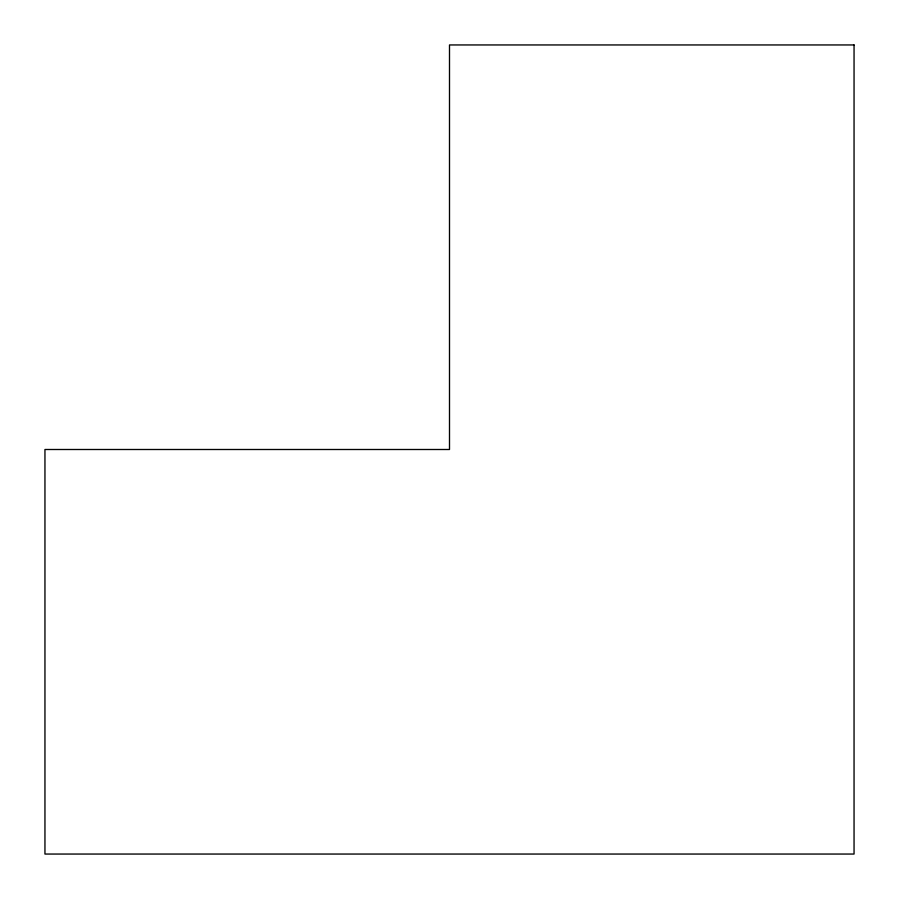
<?xml version="1.0" encoding="UTF-8"?>
<svg xmlns="http://www.w3.org/2000/svg" width="899" height="899" viewBox="0 0 899 899"><rect width="100%" height="100%" fill="white"/><g stroke="black" fill="none" stroke-linecap="round" stroke-linejoin="round"><path stroke-width="1.35" d="M854.05 44.95L449.5 44.95L449.5 449.5L44.95 449.5L44.95 854.05L854.05 854.05L854.05 44.95"/></g></svg>
